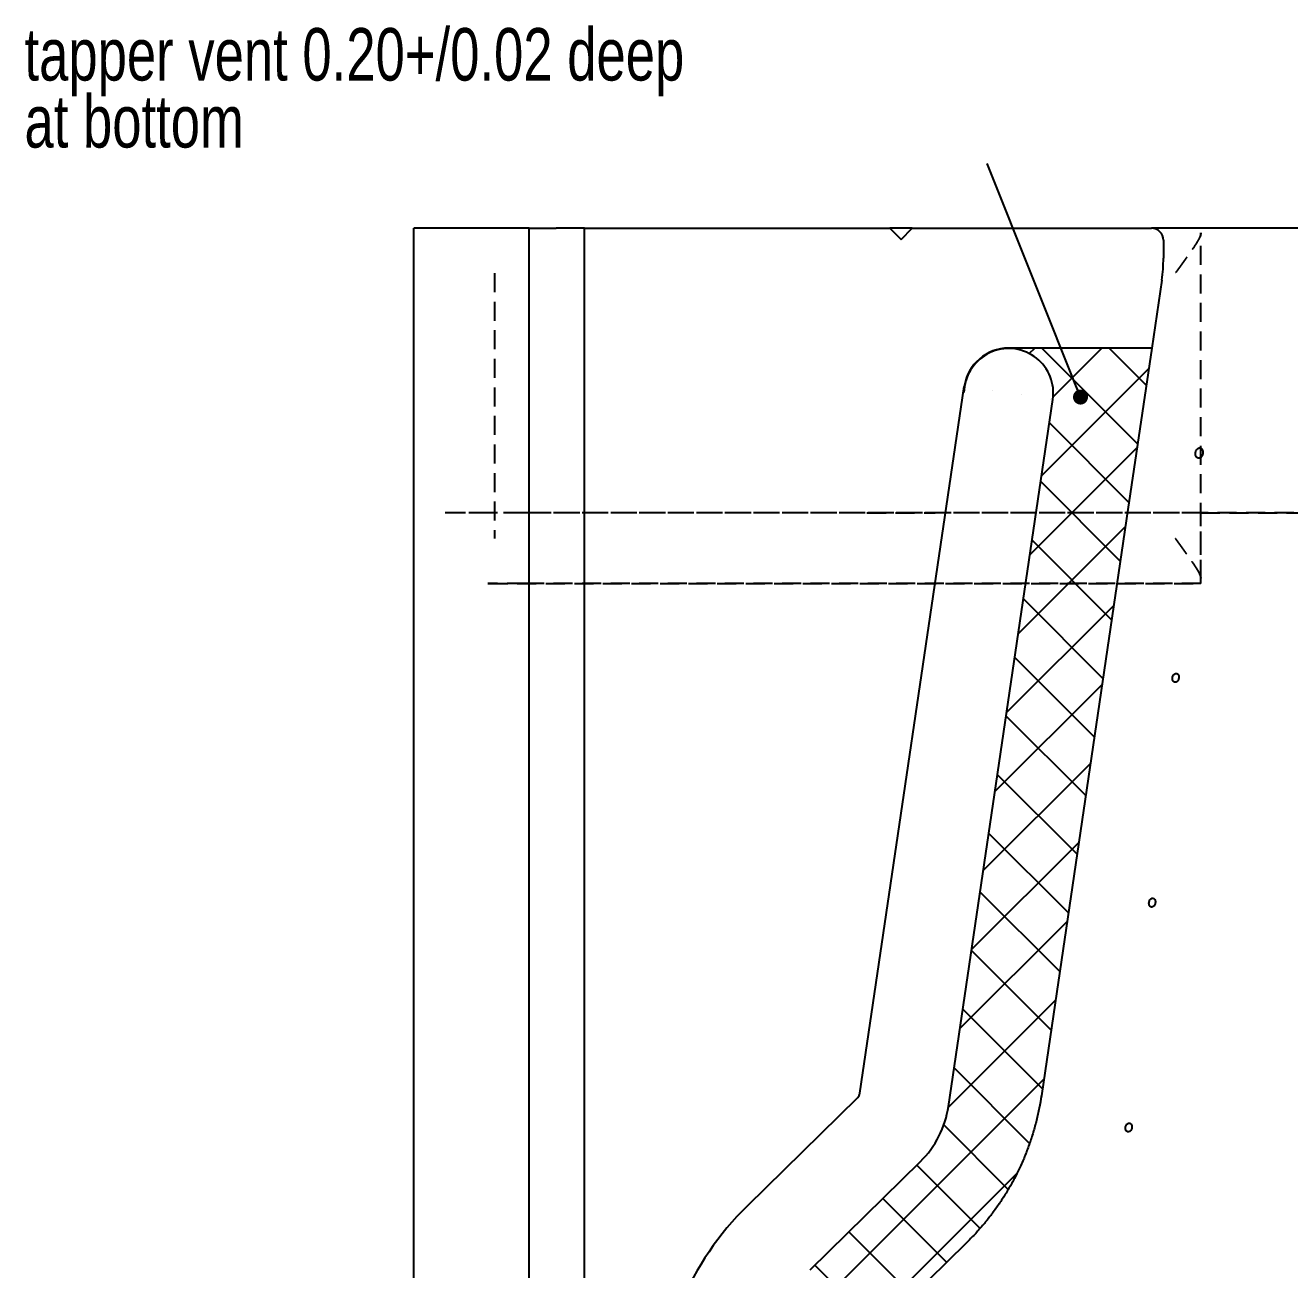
# Model space of a CAD drawing. Header units: millimetres. Extents: x 8 to 867, y 8 to 585.
# Drawn here: x 646.4 to 730.7, y 360.3 to 443.4 of the extents above; entities that cross this region are included whole.
import ezdxf

# ---------------------------------------------------------------- set-up
doc = ezdxf.new("R2010")
doc.units = ezdxf.units.MM
doc.linetypes.add('HIDDEN', pattern=[1.905, 1.27, -0.635])
for name, color, linetype in [('HATCH', 3, 'Continuous'), ('HIDDEN', 3, 'HIDDEN'), ('TEXT', 2, 'Continuous')]:
    doc.layers.add(name, color=color, linetype=linetype)
doc.layers.add('OUTLINE', color=7, linetype='Continuous', lineweight=25)
doc.styles.add('SLDTEXTSTYLE0', font='TXT', dxfattribs={"width": 0.75})
doc.dimstyles.new('SLDDIMSTYLE18', dxfattribs={"dimtxt": 0.18, "dimasz": 1, "dimexe": 0, "dimexo": 0.0625, "dimgap": 0, "dimtad": 0, "dimtih": 1, "dimtoh": 1, "dimdec": 0, "dimrnd": 1e-09, "dimzin": 0, "dimdsep": 46, "dimtxsty": 'Standard', "dimblk1": 'DOT', "dimblk2": 'DOT', "dimsah": 1, "dimcen": 0.09, "dimadec": 0, "dimazin": 0, "dimtfac": 1, "dimtdec": 0, "dimtofl": 0, "dimtmove": 0, "dimatfit": 3, "dimldrblk": 'DOT', "dimfxl": 0, "dimfrac": 2, "dimtolj": 1, "dimtzin": 0, "dimarcsym": 0})

# ---------------------------------------------------------------- blocks, each defined once
blk = doc.blocks.new('SW_NOTE_10')
at = {"layer": 'TEXT', "color": 0, "char_height": 3.5, "attachment_point": 1, "style": 'SLDTEXTSTYLE0'}
for s, insert in [('tapper vent 0.20+/0.02 deep', (-64.212, 9.035)), ('at bottom', (-64.212, 4.563))]:
    blk.add_mtext(s, dxfattribs=dict(at, insert=insert))
blk = doc.blocks.new('_Dot')
at = {"color": 0, "linetype": 'ByBlock', "lineweight": -2}
blk.add_line((-0.5, 0), (-1, 0), dxfattribs=at)
at = {"color": 0, "linetype": 'ByBlock', "const_width": 0.5}
blk.add_lwpolyline([(-0.25, 0, 1), (0.25, 0, 1)], format="xyb", close=True, dxfattribs=at)

msp = doc.modelspace()

# ---------------------------------------------------------------- hatches: boundary and pattern name
at = {"layer": 'HATCH'}
h = msp.add_hatch(dxfattribs=at)
h.set_pattern_fill('NET', color=256, angle=45, style=0)
edge = h.paths.add_edge_path(flags=0)
edge.add_spline(control_points=[(702.53334, 191.02876), (701.87228, 193.0382), (701.37378, 195.08713), (700.86983, 198.21973), (700.74266, 199.27384), (700.61491, 200.87031), (700.58295, 201.4044), (700.54056, 202.46816), (700.53004, 202.99898), (700.53004, 203.52876)], knot_values=[0, 0, 0, 0, 0.5, 0.5, 0.75, 0.75, 0.875, 0.875, 1, 1, 1, 1], weights=[1, 1, 1, 1, 1, 1, 1, 1, 1, 1], degree=3, periodic=0)
edge.add_line((700.53004, 203.52876), (700.53004, 206.52876))
edge.add_spline(control_points=[(700.53004, 206.52876), (700.53004, 206.97176), (700.54476, 207.85715), (700.58883, 208.74134), (700.61821, 209.18313)], knot_values=[0, 0, 0, 0, 0.5, 1, 1, 1, 1], weights=[1, 1, 1, 1, 1], degree=3, periodic=0)
edge.add_line((700.61821, 209.18313), (703.05964, 245.89283))
edge.add_spline(control_points=[(703.05963, 245.89283), (703.16588, 247.49034), (703.2341, 249.09658), (703.29278, 252.31523), (703.28321, 253.92087), (703.23522, 255.52289)], knot_values=[0, 0, 0, 0, 0.5, 0.5, 1, 1, 1, 1], weights=[1, 1, 1, 1, 1, 1], degree=3, periodic=0)
edge.add_line((703.23522, 255.52289), (700.57488, 344.33463))
edge.add_spline(control_points=[(700.57488, 344.33463), (700.55995, 344.83289), (700.53754, 345.83017), (700.53004, 346.82897), (700.53004, 347.32876)], knot_values=[0, 0, 0, 0, 0.5, 1, 1, 1, 1], weights=[1, 1, 1, 1, 1], degree=3, periodic=0)
edge.add_line((700.53004, 347.32876), (700.53004, 350.32876))
edge.add_spline(control_points=[(700.53004, 350.32876), (700.53004, 350.85589), (700.58334, 351.39131), (700.7921, 352.42719), (700.94642, 352.93052), (701.25336, 353.66342), (701.36894, 353.90498), (701.62235, 354.37282), (701.7603, 354.59971), (702.0586, 355.03948), (702.21977, 355.25328), (702.56041, 355.66111), (702.7397, 355.85516), (702.92772, 356.03961)], knot_values=[0, 0, 0, 0, 0.25, 0.25, 0.5, 0.5, 0.625, 0.625, 0.75, 0.75, 0.875, 0.875, 1, 1, 1, 1], weights=[1, 1, 1, 1, 1, 1, 1, 1, 1, 1, 1, 1, 1, 1], degree=3, periodic=0)
edge.add_line((702.92772, 356.03961), (709.1441, 362.13783))
edge.add_spline(control_points=[(709.14409, 362.13782), (710.45693, 363.42571), (711.57531, 364.94465), (712.41527, 366.5807), (712.84583, 367.41933), (713.20874, 368.29622), (713.49672, 369.19385), (713.7847, 370.09148), (713.9997, 371.01583), (714.13739, 371.94841)], knot_values=[0, 0, 0, 0, 0.00551722, 0.00551722, 0.00551722, 0.00831843, 0.00831843, 0.00831843, 0.01111964, 0.01111964, 0.01111964, 0.01111964], weights=[1, 1, 1, 1, 1, 1, 1, 1, 1, 1], degree=3, periodic=0)
edge.add_spline(control_points=[(714.13739, 371.94841), (714.3676, 373.5076), (714.59781, 375.0668), (714.82802, 376.62599), (716.52327, 388.10771), (718.21851, 399.58943), (719.91377, 411.07115), (720.44345, 414.65857), (720.97313, 418.246), (721.50281, 421.83342)], knot_values=[0.03009029, 0.03009029, 0.03009029, 0.03009029, 0.03481859, 0.03481859, 0.03481859, 0.06963717, 0.06963717, 0.06963717, 0.08051612, 0.08051612, 0.08051612, 0.08051612], weights=[1, 1, 1, 1, 1, 1, 1, 1, 1, 1], degree=3, periodic=0)
edge.add_line((721.50281, 421.83342), (711.96193, 421.83342))
edge.add_arc((711.96193, 418.83342), 3, 90, 179.2647236)
edge.add_line((708.96218, 418.87192), (709.02061, 419.26769))
edge.add_arc((711.96193, 418.83342), 2.97321, -8.3987736, 171.6012264, ccw=False)
edge.add_line((714.90325, 418.39915), (707.94045, 371.24018))
edge.add_arc((701.53667, 372.18567), 6.47321, 314.4504406, 351.6012264, ccw=False)
edge.add_line((706.0698, 367.56473), (698.70704, 360.34188))
edge.add_arc((708.5299, 350.32876), 14.02679, 134.4504406, 180)
edge.add_line((694.5031, 350.32876), (694.5031, 347.32876))
edge.add_arc((800.5299, 347.32876), 106.02679, 180, 181.7157666)
edge.add_line((694.55064, 344.15418), (697.21097, 255.34244))
edge.add_arc((603.2799, 252.52876), 93.97321, -3.8049034, 1.7157666, ccw=False)
edge.add_line((697.04597, 246.29276), (694.60456, 209.58306))
edge.add_arc((740.5299, 206.52876), 46.02679, 176.1950966, 180)
edge.add_line((694.5031, 206.52876), (694.5031, 203.52876))
edge.add_arc((929.95048, 203.52876), 235.44738, 180, 183.5384484)
edge.add_line((694.95196, 188.99734), (702.53334, 191.02876))

# ---------------------------------------------------------------- linework, layer by layer
at = {"layer": 'HIDDEN'}
for p, q in [((724.7799, 406.4318), (724.7799, 429.53504)), ((677.66905, 426.83342), (677.66905, 409.13342)), ((734.7799, 410.83342), (674.36627, 410.83342)), ((677.21603, 410.83342), (674.36627, 410.83342)), ((679.7689, 410.83342), (677.21122, 410.83342)), ((724.7799, 410.83342), (679.7689, 410.83342)), ((702.50394, 410.83342), (707.04406, 410.83342)), ((724.7799, 406.13342), (724.7799, 410.83342)), ((724.7799, 410.83342), (734.7799, 410.83342)), ((679.7689, 406.13342), (677.21032, 406.13342)), ((677.21603, 406.13342), (677.27031, 406.13342)), ((677.27031, 406.13342), (724.7799, 406.13342)), ((724.7799, 406.13342), (679.7689, 406.13342))]:
    msp.add_line(p, q, dxfattribs=at)
for points, knots in [([(724.7799, 429.53504), (724.77505, 429.48861), (724.76535, 429.39569), (724.69131, 429.20946), (724.57277, 428.9839), (724.4122, 428.72491), (724.23272, 428.45639), (724.04215, 428.1838), (723.82661, 427.88298), (723.58852, 427.55419), (723.33163, 427.19939), (723.15897, 426.95828), (723.07291, 426.83639), (723.07081, 426.83342)], [0, 0, 0, 0, 0.08013387, 0.16036716, 0.2614024, 0.36259274, 0.45736846, 0.55249699, 0.64741354, 0.76383267, 0.88060185, 0.99708551, 1, 1, 1, 1]), ([(723.07081, 409.13342), (723.07291, 409.13045), (723.15902, 409.00859), (723.3316, 408.76743), (723.58852, 408.41265), (723.82661, 408.08386), (724.04215, 407.78303), (724.23272, 407.51045), (724.4122, 407.24191), (724.57277, 406.98295), (724.69131, 406.75738), (724.76534, 406.57113), (724.77505, 406.47822), (724.7799, 406.4318)], [0, 0, 0, 0, 0.00291287, 0.11939974, 0.23616732, 0.35258485, 0.44750295, 0.54263146, 0.63740862, 0.73859621, 0.83963269, 0.91986709, 1, 1, 1, 1])]:
    msp.add_open_spline(points, degree=3, knots=knots, dxfattribs=at)
at = {"layer": 'OUTLINE'}
for p, q in [((672.2799, 160.57875), (672.2799, 429.83342)), ((679.96005, 429.83342), (672.2799, 429.83342)), ((679.96005, 160.57875), (679.96005, 429.83342)), ((679.96005, 429.83342), (681.7799, 429.83342)), ((683.65928, 429.83342), (681.7799, 429.83342)), ((683.65928, 160.57875), (683.65928, 429.83342)), ((683.65928, 429.83342), (704.0299, 429.83342)), ((704.0299, 429.83342), (704.7799, 429.08342)), ((705.5299, 429.83342), (704.0299, 429.83342)), ((704.7799, 429.08342), (705.5299, 429.83342)), ((705.5299, 429.83342), (721.4799, 429.83342)), ((748.0799, 429.83342), (721.4799, 429.83342)), ((722.2799, 429.03342), (722.2799, 427.83342)), ((722.17265, 426.37281), (721.50244, 421.83342)), ((721.50244, 421.83342), (711.96193, 421.83342)), ((721.50281, 421.83342), (721.50244, 421.83342)), ((702.03131, 372.11264), (708.9941, 419.2716)), ((709.02061, 419.26769), (708.96218, 418.87192)), ((707.94045, 371.24018), (714.90325, 418.39915)), ((694.52406, 364.60588), (701.88681, 371.82874)), ((698.70704, 360.34188), (706.0698, 367.56473)), ((709.1441, 362.13783), (702.92772, 356.03961))]:
    msp.add_line(p, q, dxfattribs=at)
at = {"layer": 'OUTLINE', "flags": 128}
msp.add_lwpolyline([(721.50281, 421.83342), (719.91377, 411.07115), (714.82802, 376.62599), (714.13739, 371.9484)], dxfattribs=at)
at = {"layer": 'OUTLINE'}
for centre, radius, start, end in [((721.4799, 429.03342), 0.8, 0, 90), ((712.2799, 427.83342), 10, 351.6012264, 0), ((711.96193, 418.83342), 3, 90, 171.6012264), ((711.96193, 418.83342), 2.97321, 351.6012264, 171.6012264), ((711.96193, 418.83342), 3, 171.6012264, 179.2647236), ((701.53667, 372.18567), 0.5, 314.4504406, 351.6012264), ((701.53667, 372.18567), 6.47321, 314.4504406, 351.6012264), ((708.5299, 350.32876), 20, 134.4504406, 180)]:
    msp.add_arc(centre, radius, start, end, dxfattribs=at)
for points, knots in [([(724.76552, 414.54257), (724.79027, 414.56687), (724.83977, 414.61548), (724.89078, 414.72172), (724.9164, 414.83824), (724.9126, 414.95492), (724.88022, 415.05777), (724.82312, 415.13538), (724.7481, 415.17885), (724.66385, 415.18325), (724.57991, 415.14808), (724.50552, 415.07735), (724.44874, 414.97909), (724.41565, 414.86443), (724.40983, 414.74636), (724.43197, 414.63817), (724.47981, 414.55201), (724.5484, 414.49739), (724.63001, 414.48098), (724.70576, 414.49977), (724.74888, 414.53066), (724.76552, 414.54257)], [0, 0, 0, 0, 0.05369252, 0.10738465, 0.16107257, 0.21474867, 0.26842063, 0.32210979, 0.37580319, 0.42948549, 0.48315723, 0.5368361, 0.5905279, 0.64421843, 0.69789784, 0.75156883, 0.80525339, 0.85894672, 0.91263395, 0.96630755, 1, 1, 1, 1]), ([(723.13183, 399.55159), (723.15532, 399.56514), (723.2023, 399.59226), (723.25979, 399.66856), (723.29888, 399.76119), (723.31467, 399.8626), (723.30544, 399.9606), (723.27233, 400.04433), (723.21925, 400.10425), (723.15242, 400.13359), (723.07949, 400.129), (723.00866, 400.09099), (722.94776, 400.0239), (722.90344, 399.93533), (722.8805, 399.8353), (722.88147, 399.7351), (722.90628, 399.64605), (722.95237, 399.57799), (723.01464, 399.53913), (723.07768, 399.53258), (723.11677, 399.5463), (723.13183, 399.55159)], [0, 0, 0, 0, 0.05369015, 0.10737814, 0.16106941, 0.2147571, 0.26843515, 0.32211933, 0.37580748, 0.42949869, 0.48318176, 0.53686258, 0.59054703, 0.64423624, 0.69792507, 0.75160811, 0.80528812, 0.85897703, 0.91266832, 0.96635362, 1, 1, 1, 1]), ([(721.56564, 384.55153), (721.58912, 384.56507), (721.63607, 384.59214), (721.69351, 384.66842), (721.73259, 384.76103), (721.74842, 384.86244), (721.73929, 384.96045), (721.70628, 385.0442), (721.65332, 385.10418), (721.58656, 385.13356), (721.51362, 385.12904), (721.44272, 385.09111), (721.38172, 385.02409), (721.33728, 384.93556), (721.31428, 384.83554), (721.31522, 384.73533), (721.34006, 384.64623), (721.38619, 384.57811), (721.44849, 384.53917), (721.51153, 384.53258), (721.5506, 384.54626), (721.56564, 384.55153)], [0, 0, 0, 0, 0.05368917, 0.10737811, 0.16106959, 0.21475522, 0.26843578, 0.32211981, 0.37581128, 0.42950157, 0.48318573, 0.53686775, 0.59055207, 0.64424484, 0.69793468, 0.7516175, 0.80529868, 0.85898624, 0.91267754, 0.96636425, 1, 1, 1, 1]), ([(714.13739, 371.94842), (714.09281, 371.67328), (714.00363, 371.12283), (713.81946, 370.30668), (713.59737, 369.49394), (713.33292, 368.68741), (713.02705, 367.88918), (712.69597, 367.13846), (712.34571, 366.43498), (711.98095, 365.77573), (711.58674, 365.13141), (711.16022, 364.49833), (710.7025, 363.87979), (710.2119, 363.27649), (709.69494, 362.69253), (709.32771, 362.32273), (709.14409, 362.13783)], [0, 0, 0, 0, 0.07462835, 0.14930114, 0.22392914, 0.30019135, 0.37649984, 0.45276146, 0.5198247, 0.5868878, 0.65446497, 0.72204262, 0.79124889, 0.86045581, 0.93022791, 1, 1, 1, 1]), ([(714.14942, 371.90338), (714.14732, 371.91081), (714.13948, 371.93865), (714.13827, 371.94428), (714.13739, 371.9484)], [0, 0, 0, 0, 0.26719357, 1, 1, 1, 1]), ([(719.93297, 369.53664), (719.95721, 369.54015), (720.00569, 369.54717), (720.0748, 369.59885), (720.13112, 369.67455), (720.16847, 369.76881), (720.18242, 369.87021), (720.17141, 369.96755), (720.13677, 370.04976), (720.08256, 370.10757), (720.01507, 370.13444), (719.94199, 370.12728), (719.87153, 370.08693), (719.81152, 370.01796), (719.76854, 369.92819), (719.74729, 369.82775), (719.75012, 369.72802), (719.77678, 369.64007), (719.82442, 369.5744), (719.87986, 369.54081), (719.91821, 369.5378), (719.93297, 369.53664)], [0, 0, 0, 0, 0.053685395, 0.107370958, 0.161058703, 0.214746403, 0.268435513, 0.322117975, 0.375802675, 0.42949176, 0.483182418, 0.536867551, 0.590551349, 0.644239581, 0.697929997, 0.751615112, 0.805301593, 0.858983955, 0.912671922, 0.966362972, 1, 1, 1, 1])]:
    msp.add_open_spline(points, degree=3, knots=knots, dxfattribs=at)

# ---------------------------------------------------------------- block references
at = {"layer": 'TEXT'}
msp.add_blockref('SW_NOTE_10', (710.51691, 434.15046), dxfattribs=at)

# ---------------------------------------------------------------- leaders
msp.add_leader([(716.74919, 418.56688), (710.51691, 434.15046)], dimstyle='SLDDIMSTYLE18', dxfattribs=at)

doc.saveas('drawing.dxf')
